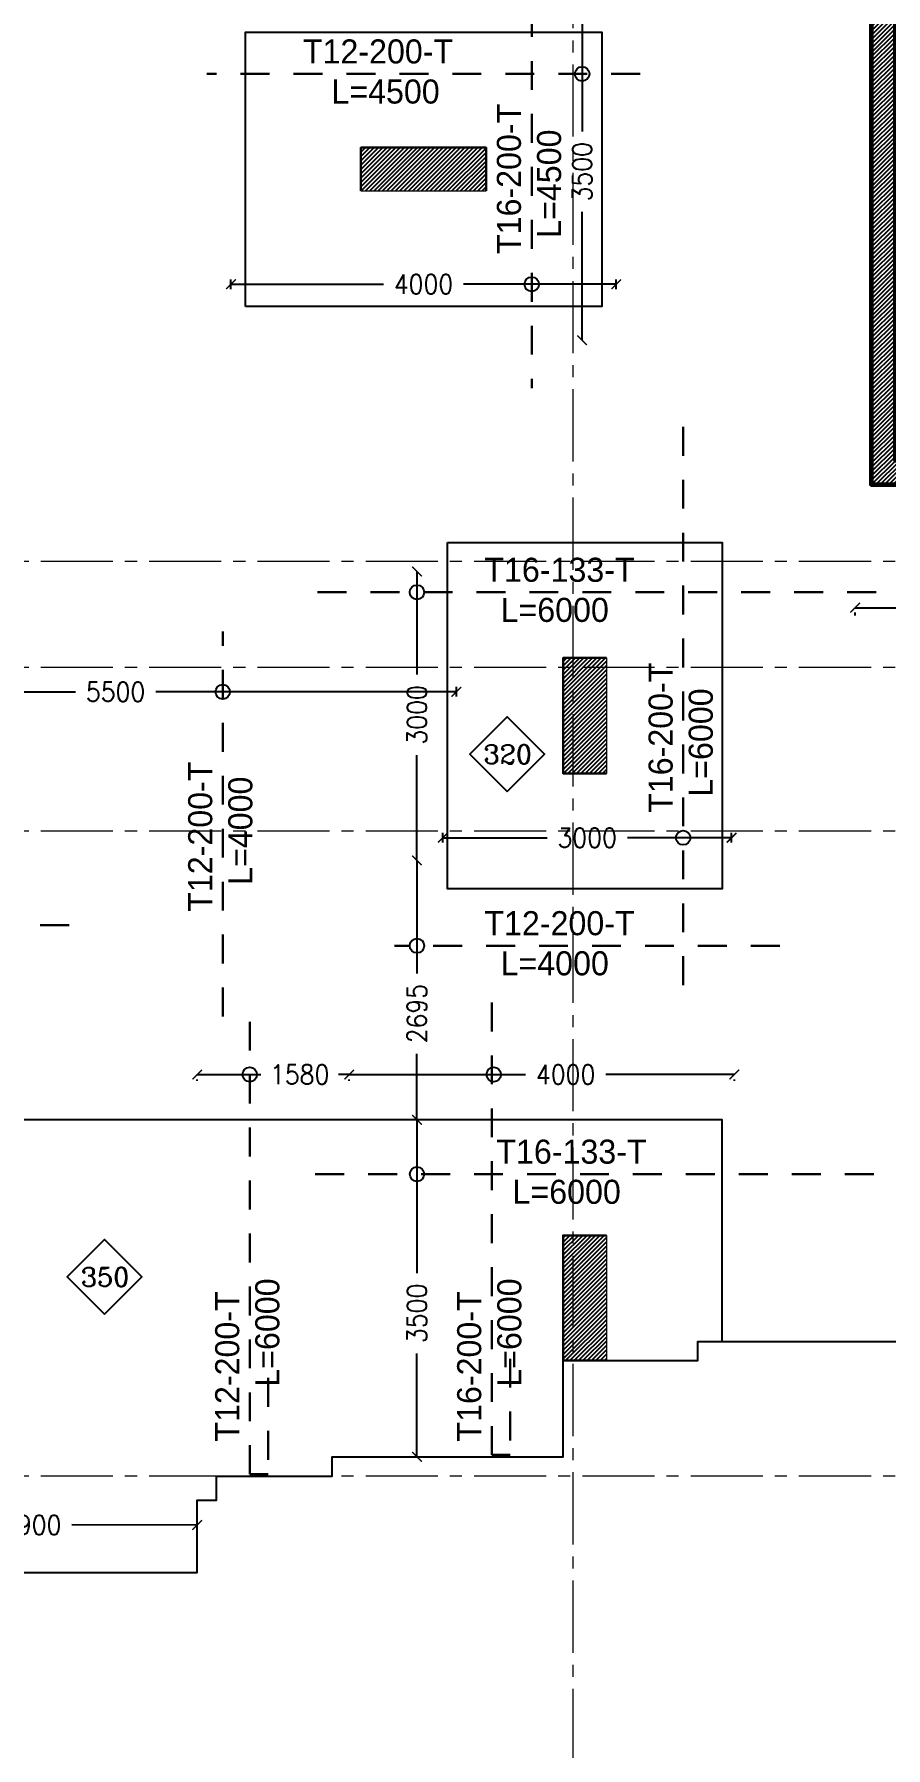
# Model space of a CAD drawing. Header units: millimetres. Extents: x -967280 to 3852, y 2833 to 1955156.
# Drawn here: x -718821 to -709979, y 884416 to 902215 of the extents above; entities that cross this region are included whole.
import ezdxf

# ---------------------------------------------------------------- set-up
doc = ezdxf.new("R2010")
doc.units = ezdxf.units.MM
doc.header["$LTSCALE"] = 1000
doc.header["$PDMODE"] = 35
doc.header["$PDSIZE"] = 25
for name, pattern in [('$0$DASHED2', [0.375, 0.25, -0.125]), ('B05-FIRST FLOOR PLAN$0$DLINE', [0.55, 0.3, -0.25]), ('Columns_Structural070816$0$CENTER2', [1.125, 0.75, -0.125, 0.125, -0.125])]:
    doc.linetypes.add(name, pattern=pattern)
for name, color, linetype in [('B05-FIRST FLOOR PLAN$0$STR_ROOF RFT$0$S-SYMB', 30, 'Continuous'), ('S - col hach', 1, 'Continuous'), ('S -Beams', 2, 'Continuous'), ('S-TEXT', 2, 'Continuous'), ('SLAB', 210, 'Continuous')]:
    doc.layers.add(name, color=color, linetype=linetype)
for name, color, linetype, lineweight in [('S - column', 6, 'Continuous', 60), ('ST-000-AXIS', 9, 'Columns_Structural070816$0$CENTER2', 9), ('ST-203-SLAB-TXT', 7, 'Continuous', 30), ('ST-206-SLAB-DIM', 1, 'Continuous', 20), ('ST-RFT-BOT', 2, '$0$DASHED2', 30), ('ST-RFT-TOP', 5, '$0$DASHED2', 30)]:
    doc.layers.add(name, color=color, linetype=linetype, lineweight=lineweight)
doc.styles.add('B05-FIRST FLOOR PLAN$0$XS-Roof RFT$0$T25-100', font='STENCIL.shx', dxfattribs={"height": 250})
doc.styles.add('ROMANC', font='romanc.shx')
doc.styles.add('TUNELNO', font='romans.shx', dxfattribs={"width": 0.9})
doc.dimstyles.new('Copy(2) of DSEC', dxfattribs={"dimtxt": 200, "dimasz": 100, "dimexe": 50, "dimexo": 80, "dimgap": 100, "dimtad": 1, "dimdec": 0, "dimrnd": 5, "dimzin": 0, "dimdsep": 46, "dimtxsty": 'TUNELNO', "dimblk": 'ARCHTICK', "dimcen": 0.09, "dimclrd": 1, "dimclre": 1, "dimclrt": 3, "dimadec": 0, "dimazin": 0, "dimtfac": 0.78125, "dimtdec": 0, "dimtix": 1, "dimtmove": 2, "dimatfit": 3, "dimldrblk": 'ARCHTICK', "dimfxl": 1, "dimtolj": 1, "dimtzin": 0, "dimarcsym": 0})

# ---------------------------------------------------------------- blocks, each defined once
blk = doc.blocks.new('str col from 1st to 3rd')
at = {"layer": 'S - col hach'}
h = blk.add_hatch(dxfattribs=at)
h.set_pattern_fill('ANSI31', color=3, scale=10)
h.set_pattern_definition([(45, (-254348.726, -1220652.032), (-22.4506403, 22.4506403), [])])
h.paths.add_polyline_path([(0, 3000), (0, -3000), (2600, -3000), (2600, -2750), (250, -2750), (250, 2750), (2600, 2750), (2600, 3000)])
h = blk.add_hatch(dxfattribs=at)
h.set_pattern_fill('ANSI31', color=2, scale=10)
h.set_pattern_definition([(45, (-274848.72, -1227052.032), (-22.4506403, 22.4506403), [])])
h.paths.add_polyline_path([(-4000, 50), (-4000, 500), (-5300, 500), (-5300, 50)])
h = blk.add_hatch(dxfattribs=at)
h.set_pattern_fill('ANSI31', color=2, scale=10)
h.set_pattern_definition([(45, (-567332.766, -1475289.637), (-22.4506403, 22.4506403), [])])
h.paths.add_polyline_path([(-2750, -4800), (-3200, -4800), (-3200, -6000), (-2750, -6000)])
h = blk.add_hatch(dxfattribs=at)
h.set_pattern_fill('ANSI31', color=2, scale=10)
h.set_pattern_definition([(45, (-254398.726, -1220652.032), (-22.4506403, 22.4506403), [])])
h.paths.add_polyline_path([(-2750, -12100), (-2750, -10800), (-3200, -10800), (-3200, -12100)])
at = {"layer": 'S - column', "color": 3}
blk.add_lwpolyline([(0, 3000), (0, -3000), (2600, -3000), (2600, -2750), (250, -2750), (250, 2750), (2600, 2750), (2600, 3000), (0, 3000)], dxfattribs=at)
at = {"layer": 'S - column', "lineweight": 15}
for points in [[(-5300, 50), (-4000, 50), (-4000, 500), (-5300, 500)], [(-3200, -6000), (-3200, -4800), (-2750, -4800), (-2750, -6000)], [(-3200, -12100), (-3200, -10800), (-2750, -10800), (-2750, -12100)]]:
    blk.add_lwpolyline(points, close=True, dxfattribs=at)
at = {"layer": 'ST-RFT-BOT', "color": 7, "linetype": 'Continuous', "ltscale": 30}
for points in [[(-4000, 50), (-4000, 500), (-5300, 500), (-5300, 50)], [(-2750, -4800), (-3200, -4800), (-3200, -6000), (-2750, -6000)], [(-2750, -10800), (-3200, -10800), (-3200, -12100), (-2750, -12100)]]:
    blk.add_lwpolyline(points, dxfattribs=at)
blk = doc.blocks.new('_ArchTick')
at = {"color": 0, "linetype": 'ByBlock', "const_width": 0.15}
blk.add_lwpolyline([(-0.5, -0.5), (0.5, 0.5)], dxfattribs=at)
blk = doc.blocks.new('*D941')
at = {"layer": 'Defpoints', "color": 0, "transparency": 16777216}
for p in [(-719941, 895515), (-714439, 895515), (-714439, 895385)]:
    blk.add_point(p, dxfattribs=at)
at = {"layer": 'ST-206-SLAB-DIM', "color": 1, "lineweight": -2, "transparency": 16777216}
for p, q in [((-719941, 895435), (-719941, 895335)), ((-719941, 895385), (-718394, 895385)), ((-714439, 895385), (-717560, 895385)), ((-714439, 895435), (-714439, 895335))]:
    blk.add_line(p, q, dxfattribs=at)
at = {"layer": 'ST-206-SLAB-DIM', "color": 1, "lineweight": -2, "transparency": 16777216, "xscale": 100, "yscale": 100, "zscale": 100, "rotation": 180}
blk.add_blockref('_ArchTick', (-719941, 895385), dxfattribs=at)
at = {"layer": 'ST-206-SLAB-DIM', "color": 1, "lineweight": -2, "transparency": 16777216, "xscale": 100, "yscale": 100, "zscale": 100}
blk.add_blockref('_ArchTick', (-714439, 895385), dxfattribs=at)
at = {"layer": 'ST-206-SLAB-DIM', "color": 3, "transparency": 16777216, "insert": (-717977, 895385), "char_height": 200, "attachment_point": 5, "style": 'TUNELNO'}
blk.add_mtext('\\A1;5500', dxfattribs=at)
blk = doc.blocks.new('*D955')
at = {"layer": 'Defpoints', "color": 0, "transparency": 16777216}
for p in [(-715551, 891425), (-711550, 891425), (-711550, 891409)]:
    blk.add_point(p, dxfattribs=at)
at = {"layer": 'ST-206-SLAB-DIM', "color": 1, "lineweight": -2, "transparency": 16777216}
for p, q in [((-715551, 891409), (-713720, 891409)), ((-711550, 891409), (-712886, 891409)), ((-715551, 891345), (-715551, 891359)), ((-711550, 891345), (-711550, 891359))]:
    blk.add_line(p, q, dxfattribs=at)
at = {"layer": 'ST-206-SLAB-DIM', "color": 1, "lineweight": -2, "transparency": 16777216, "xscale": 100, "yscale": 100, "zscale": 100, "rotation": 180}
blk.add_blockref('_ArchTick', (-715551, 891409), dxfattribs=at)
at = {"layer": 'ST-206-SLAB-DIM', "color": 1, "lineweight": -2, "transparency": 16777216, "xscale": 100, "yscale": 100, "zscale": 100}
blk.add_blockref('_ArchTick', (-711550, 891409), dxfattribs=at)
at = {"layer": 'ST-206-SLAB-DIM', "color": 3, "transparency": 16777216, "insert": (-713303, 891409), "char_height": 200, "attachment_point": 5, "style": 'TUNELNO'}
blk.add_mtext('\\A1;4000', dxfattribs=at)
blk = doc.blocks.new('*D961')
at = {"layer": 'Defpoints', "color": 0, "transparency": 16777216}
for p in [(-714579, 893739), (-711579, 893869), (-711579, 893739)]:
    blk.add_point(p, dxfattribs=at)
at = {"layer": 'ST-206-SLAB-DIM', "color": 1, "lineweight": -2, "transparency": 16777216}
for p, q in [((-714579, 893819), (-714579, 893919)), ((-711579, 893819), (-711579, 893919)), ((-714579, 893869), (-713496, 893869)), ((-711579, 893869), (-712662, 893869))]:
    blk.add_line(p, q, dxfattribs=at)
at = {"layer": 'ST-206-SLAB-DIM', "color": 1, "lineweight": -2, "transparency": 16777216, "xscale": 100, "yscale": 100, "zscale": 100, "rotation": 180}
blk.add_blockref('_ArchTick', (-714579, 893869), dxfattribs=at)
at = {"layer": 'ST-206-SLAB-DIM', "color": 1, "lineweight": -2, "transparency": 16777216, "xscale": 100, "yscale": 100, "zscale": 100}
blk.add_blockref('_ArchTick', (-711579, 893869), dxfattribs=at)
at = {"layer": 'ST-206-SLAB-DIM', "color": 3, "transparency": 16777216, "insert": (-713079, 893869), "char_height": 200, "attachment_point": 5, "style": 'TUNELNO'}
blk.add_mtext('\\A1;3000', dxfattribs=at)
blk = doc.blocks.new('*D965')
at = {"layer": 'Defpoints', "color": 0, "transparency": 16777216}
for p in [(-714817, 893634), (-714847, 890938), (-714817, 890938)]:
    blk.add_point(p, dxfattribs=at)
at = {"layer": 'ST-206-SLAB-DIM', "color": 1, "lineweight": -2, "transparency": 16777216}
for p, q in [((-714847, 893634), (-714847, 892460)), ((-714847, 890938), (-714847, 891625))]:
    blk.add_line(p, q, dxfattribs=at)
at = {"layer": 'ST-206-SLAB-DIM', "color": 1, "lineweight": -2, "transparency": 16777216, "xscale": 100, "yscale": 100, "zscale": 100}
for p, rotation in [((-714847, 893634), 90), ((-714847, 890938), 270)]:
    blk.add_blockref('_ArchTick', p, dxfattribs=dict(at, rotation=rotation))
at = {"layer": 'ST-206-SLAB-DIM', "color": 3, "transparency": 16777216, "insert": (-714847, 892042), "char_height": 200, "attachment_point": 5, "rotation": 90, "style": 'TUNELNO'}
blk.add_mtext('\\A1;2695', dxfattribs=at)
blk = doc.blocks.new('*D977')
at = {"layer": 'Defpoints', "color": 0, "transparency": 16777216}
for p in [(-713102, 902538), (-713132, 899037), (-713102, 899037)]:
    blk.add_point(p, dxfattribs=at)
at = {"layer": 'ST-206-SLAB-DIM', "color": 1, "lineweight": -2, "transparency": 16777216}
for p, q in [((-713132, 902538), (-713132, 901205)), ((-713132, 899037), (-713132, 900370))]:
    blk.add_line(p, q, dxfattribs=at)
at = {"layer": 'ST-206-SLAB-DIM', "color": 1, "lineweight": -2, "transparency": 16777216, "xscale": 100, "yscale": 100, "zscale": 100}
for p, rotation in [((-713132, 902538), 90), ((-713132, 899037), 270)]:
    blk.add_blockref('_ArchTick', p, dxfattribs=dict(at, rotation=rotation))
at = {"layer": 'ST-206-SLAB-DIM', "color": 3, "transparency": 16777216, "insert": (-713132, 900787), "char_height": 200, "attachment_point": 5, "rotation": 90, "style": 'TUNELNO'}
blk.add_mtext('\\A1;3500', dxfattribs=at)
blk = doc.blocks.new('*D978')
at = {"layer": 'Defpoints', "color": 0, "transparency": 16777216}
for p in [(-712778, 899619), (-716779, 899488), (-712778, 899488)]:
    blk.add_point(p, dxfattribs=at)
at = {"layer": 'ST-206-SLAB-DIM', "color": 1, "lineweight": -2, "transparency": 16777216}
for p, q in [((-716779, 899568), (-716779, 899669)), ((-716779, 899619), (-715196, 899619)), ((-712778, 899619), (-714362, 899619)), ((-712778, 899568), (-712778, 899669))]:
    blk.add_line(p, q, dxfattribs=at)
at = {"layer": 'ST-206-SLAB-DIM', "color": 1, "lineweight": -2, "transparency": 16777216, "xscale": 100, "yscale": 100, "zscale": 100, "rotation": 180}
blk.add_blockref('_ArchTick', (-716779, 899619), dxfattribs=at)
at = {"layer": 'ST-206-SLAB-DIM', "color": 1, "lineweight": -2, "transparency": 16777216, "xscale": 100, "yscale": 100, "zscale": 100}
blk.add_blockref('_ArchTick', (-712778, 899619), dxfattribs=at)
at = {"layer": 'ST-206-SLAB-DIM', "color": 3, "transparency": 16777216, "insert": (-714779, 899619), "char_height": 200, "attachment_point": 5, "style": 'TUNELNO'}
blk.add_mtext('\\A1;4000', dxfattribs=at)
blk = doc.blocks.new('*D982')
at = {"layer": 'Defpoints', "color": 0, "transparency": 16777216}
for p in [(-710296, 896258), (-706796, 896258), (-706796, 896258)]:
    blk.add_point(p, dxfattribs=at)
at = {"layer": 'ST-206-SLAB-DIM', "color": 1, "lineweight": -2, "transparency": 16777216}
for p, q in [((-710296, 896258), (-708963, 896258)), ((-710296, 896178), (-710296, 896208)), ((-706796, 896258), (-708129, 896258)), ((-706796, 896338), (-706796, 896308))]:
    blk.add_line(p, q, dxfattribs=at)
at = {"layer": 'ST-206-SLAB-DIM', "color": 1, "lineweight": -2, "transparency": 16777216, "xscale": 100, "yscale": 100, "zscale": 100, "rotation": 180}
blk.add_blockref('_ArchTick', (-710296, 896258), dxfattribs=at)
at = {"layer": 'ST-206-SLAB-DIM', "color": 1, "lineweight": -2, "transparency": 16777216, "xscale": 100, "yscale": 100, "zscale": 100}
blk.add_blockref('_ArchTick', (-706796, 896258), dxfattribs=at)
at = {"layer": 'ST-206-SLAB-DIM', "color": 3, "transparency": 16777216, "insert": (-708546, 896258), "char_height": 200, "attachment_point": 5, "style": 'TUNELNO'}
blk.add_mtext('\\A1;3500', dxfattribs=at)
blk = doc.blocks.new('*D967')
at = {"layer": 'Defpoints', "color": 0, "transparency": 16777216}
for p in [(-714817, 896635), (-714847, 893634), (-714817, 893634)]:
    blk.add_point(p, dxfattribs=at)
at = {"layer": 'ST-206-SLAB-DIM', "color": 1, "lineweight": -2, "transparency": 16777216}
for p, q in [((-714847, 896635), (-714847, 895563)), ((-714847, 893634), (-714847, 894728))]:
    blk.add_line(p, q, dxfattribs=at)
at = {"layer": 'ST-206-SLAB-DIM', "color": 1, "lineweight": -2, "transparency": 16777216, "xscale": 100, "yscale": 100, "zscale": 100}
for p, rotation in [((-714847, 896635), 90), ((-714847, 893634), 270)]:
    blk.add_blockref('_ArchTick', p, dxfattribs=dict(at, rotation=rotation))
at = {"layer": 'ST-206-SLAB-DIM', "color": 3, "transparency": 16777216, "insert": (-714847, 895145), "char_height": 200, "attachment_point": 5, "rotation": 90, "style": 'TUNELNO'}
blk.add_mtext('\\A1;3000', dxfattribs=at)
blk = doc.blocks.new('*D968')
at = {"layer": 'Defpoints', "color": 0, "transparency": 16777216}
for p in [(-714847, 890939), (-714817, 890939), (-714817, 887438)]:
    blk.add_point(p, dxfattribs=at)
at = {"layer": 'ST-206-SLAB-DIM', "color": 1, "lineweight": -2, "transparency": 16777216}
for p, q in [((-714847, 890939), (-714847, 889345)), ((-714847, 887438), (-714847, 888511))]:
    blk.add_line(p, q, dxfattribs=at)
at = {"layer": 'ST-206-SLAB-DIM', "color": 1, "lineweight": -2, "transparency": 16777216, "xscale": 100, "yscale": 100, "zscale": 100}
for p, rotation in [((-714847, 890939), 90), ((-714847, 887438), 270)]:
    blk.add_blockref('_ArchTick', p, dxfattribs=dict(at, rotation=rotation))
at = {"layer": 'ST-206-SLAB-DIM', "color": 3, "transparency": 16777216, "insert": (-714847, 888928), "char_height": 200, "attachment_point": 5, "rotation": 90, "style": 'TUNELNO'}
blk.add_mtext('\\A1;3500', dxfattribs=at)
blk = doc.blocks.new('*D972')
at = {"layer": 'Defpoints', "color": 0, "transparency": 16777216}
for p in [(-717129, 891425), (-715551, 891425), (-715551, 891409)]:
    blk.add_point(p, dxfattribs=at)
at = {"layer": 'ST-206-SLAB-DIM', "color": 1, "lineweight": -2, "transparency": 16777216}
for p, q in [((-717129, 891409), (-716469, 891409)), ((-715551, 891409), (-715661, 891409)), ((-717129, 891345), (-717129, 891359)), ((-715551, 891345), (-715551, 891359))]:
    blk.add_line(p, q, dxfattribs=at)
at = {"layer": 'ST-206-SLAB-DIM', "color": 1, "lineweight": -2, "transparency": 16777216, "xscale": 100, "yscale": 100, "zscale": 100, "rotation": 180}
blk.add_blockref('_ArchTick', (-717129, 891409), dxfattribs=at)
at = {"layer": 'ST-206-SLAB-DIM', "color": 1, "lineweight": -2, "transparency": 16777216, "xscale": 100, "yscale": 100, "zscale": 100}
blk.add_blockref('_ArchTick', (-715551, 891409), dxfattribs=at)
at = {"layer": 'ST-206-SLAB-DIM', "color": 3, "transparency": 16777216, "insert": (-716065, 891409), "char_height": 200, "attachment_point": 5, "style": 'TUNELNO'}
blk.add_mtext('\\A1;1580', dxfattribs=at)
blk = doc.blocks.new('*D973')
at = {"layer": 'Defpoints', "color": 0, "transparency": 16777216}
for p in [(-721029, 886599), (-717129, 886729), (-717129, 886596)]:
    blk.add_point(p, dxfattribs=at)
at = {"layer": 'ST-206-SLAB-DIM', "color": 1, "lineweight": -2, "transparency": 16777216}
for p, q in [((-721029, 886679), (-721029, 886782)), ((-717129, 886676), (-717129, 886779)), ((-721029, 886732), (-719265, 886731)), ((-717129, 886729), (-718430, 886730))]:
    blk.add_line(p, q, dxfattribs=at)
at = {"layer": 'ST-206-SLAB-DIM', "color": 1, "lineweight": -2, "transparency": 16777216, "xscale": 100, "yscale": 100, "zscale": 100}
for p, rotation in [((-721029, 886732), 179.9571786131548), ((-717129, 886729), 359.9571786131547)]:
    blk.add_blockref('_ArchTick', p, dxfattribs=dict(at, rotation=rotation))
at = {"layer": 'ST-206-SLAB-DIM', "color": 3, "transparency": 16777216, "insert": (-718848, 886730), "char_height": 200, "attachment_point": 5, "rotation": 359.9572, "style": 'TUNELNO'}
blk.add_mtext('\\A1;3900', dxfattribs=at)
blk = doc.blocks.new('AXES-00')
at = {"layer": 'ST-000-AXIS'}
for p, q in [((544498.9, 750979.6), (544498.9, 695813.8)), ((575723.2, 719939.7), (505674.3, 719939.7)), ((575723.2, 718839.7), (505674.3, 718839.7)), ((575723.2, 717139.7), (505674.3, 717139.7)), ((575723.2, 710439.7), (505674.3, 710439.7))]:
    blk.add_line(p, q, dxfattribs=at)

msp = doc.modelspace()

# ---------------------------------------------------------------- linework, layer by layer
at = {"layer": 'B05-FIRST FLOOR PLAN$0$STR_ROOF RFT$0$S-SYMB'}
for centre in [(-713131.5, 901802.9), (-713654.7, 899618.6), (-714846.8, 896418.3), (-716864, 895384.6), (-712082.2, 893869.1), (-714846.8, 892746.9), (-716583.6, 891409), (-714049.8, 891409), (-714846.7, 890374.3)]:
    msp.add_circle(centre, 75, dxfattribs=at)
at = {"layer": 'S -Beams'}
msp.add_lwpolyline([(-719828.8, 886237.4), (-717128.7, 886237.4), (-717128.7, 886987.4), (-716928.7, 886987.4), (-716928.7, 887237.4), (-715728.8, 887237.4), (-715728.7, 887437.4), (-713328.7, 887437.4), (-713328.7, 888437.4), (-711928.8, 888437.4), (-711928.8, 888637.4), (-709528.7, 888637.4)], dxfattribs=at)
at = {"layer": 'S-TEXT', "color": 7, "true_color": 0xffffff}
for points in [[(-713909.7, 894350.5), (-713522.6, 894737.6), (-713909.7, 895124.8), (-714296.9, 894737.6)], [(-718091.8, 888919.9), (-717704.7, 889307), (-718091.8, 889694.2), (-718479, 889307)]]:
    msp.add_lwpolyline(points, close=True, dxfattribs=at)
at = {"layer": 'SLAB', "color": 2, "linetype": 'Continuous', "ltscale": 30}
for points in [[(-716628.7, 899387.4), (-716628.7, 902237.4), (-712928.7, 902237.4), (-712928.7, 899387.4)], [(-714528.7, 896937.4), (-711678.7, 896937.4), (-711678.7, 893337.4), (-714528.7, 893337.4)], [(-721028.7, 886037.4), (-719828.8, 886037.4), (-719828.8, 886237.4), (-717128.7, 886237.4), (-717128.7, 886987.4), (-716928.7, 886987.4), (-716928.7, 887237.4), (-715728.8, 887237.4), (-715728.8, 887437.4), (-713328.7, 887437.4), (-713328.7, 888437.4), (-711928.8, 888437.4), (-711928.8, 888637.4), (-711678.7, 888637.4), (-711678.7, 890937.4), (-720728.7, 890937.4), (-720728.7, 888537.4), (-721028.7, 888537.4)]]:
    msp.add_lwpolyline(points, close=True, dxfattribs=at)
at = {"layer": 'ST-RFT-TOP', "linetype": 'B05-FIRST FLOOR PLAN$0$DLINE'}
for points in [[(-713654.7, 903037.4), (-713654.7, 898537.4)], [(-712528.7, 901802.9), (-717028.7, 901802.9)], [(-712082.2, 898137.4), (-712082.2, 892137.4)], [(-710078.8, 896418.3), (-716078.8, 896418.3)], [(-716864, 892012.4), (-716864, 896012.4)], [(-720958.7, 892560.7), (-720958.7, 892960.7), (-718358.7, 892960.7)], [(-711078.7, 892746.9), (-715078.7, 892746.9)], [(-713880.5, 888457.4), (-713880.5, 887457.4), (-714070.5, 887457.4), (-714070.5, 892267.4)], [(-716393.6, 888257.4), (-716393.6, 887257.4), (-716583.6, 887257.4), (-716583.6, 892067.4)], [(-710103.7, 890373.4), (-716103.7, 890373.4)]]:
    msp.add_lwpolyline(points, dxfattribs=at)

# ---------------------------------------------------------------- block references
at = {"layer": 'S -Beams'}
msp.add_blockref('AXES-00', (-1257727.6, 176797.6), dxfattribs=at)
at = {"layer": 'ST-RFT-BOT', "color": 3, "linetype": 'Continuous'}
msp.add_blockref('str col from 1st to 3rd', (-710128.7, 900537.4), dxfattribs=at)

# ---------------------------------------------------------------- texts
at = {"layer": 'S-TEXT', "color": 3, "char_height": 196, "attachment_point": 1, "style": 'ROMANC'}
for s, insert in [('320', (-714156.2, 894833.7)), ('350', (-718338.3, 889403.1))]:
    msp.add_mtext_dynamic_manual_height_columns(s, width=592857.868, gutter_width=980, heights=[-196], dxfattribs=dict(at, insert=insert))
at = {"layer": 'ST-203-SLAB-TXT', "style": 'B05-FIRST FLOOR PLAN$0$XS-Roof RFT$0$T25-100'}
for s, p in [('T12-200-T', (-716031.9, 901912.1)), ('L=4500', (-715735.6, 901495.5)), ('T16-133-T', (-714147, 896527.6)), ('L=6000', (-713978.9, 896110.9)), ('T12-200-T', (-714147, 892856.1)), ('L=4000', (-713978.9, 892439.5)), ('T16-133-T', (-714022.7, 890482.7)), ('L=6000', (-713854.6, 890066))]:
    msp.add_text(s, height=250, dxfattribs=at).set_placement(p)
for s, p in [('T16-200-T', (-713766.9, 899932.7)), ('L=4500', (-713350.2, 900100.8)), ('T16-200-T', (-712191.5, 894127.4)), ('L=6000', (-711774.8, 894295.5)), ('T12-200-T', (-716973.2, 893099.5)), ('L=4000', (-716556.6, 893378.9)), ('L=6000', (-716276.2, 888166.2)), ('L=6000', (-713763.1, 888166.2)), ('T12-200-T', (-716692.8, 887596.2)), ('T16-200-T', (-714179.7, 887596.2))]:
    msp.add_text(s, height=250, rotation=90, dxfattribs=at).set_placement(p)

# ---------------------------------------------------------------- dimensions: what is measured, and where the dimension line sits
at = {"layer": 'ST-206-SLAB-DIM'}
for base, p1, p2, angle, picture, middle in [((-713131.6, 899036.9), (-713101.6, 902537.8), (-713101.6, 899036.9), 270, '*D977', (-713131.6, 900787.4)), ((-712778.2, 899618.6), (-716779.1, 899488), (-712778.2, 899488), 0, '*D978', (-714778.7, 899618.6)), ((-714846.8, 893634.4), (-714816.8, 896635.3), (-714816.8, 893634.4), 270, '*D967', (-714846.8, 895145.4)), ((-714438.7, 895384.6), (-719940.7, 895515.2), (-714438.7, 895515.2), 360, '*D941', (-717976.7, 895384.6)), ((-711578.7, 893869.1), (-714578.7, 893738.5), (-711578.7, 893738.5), 0, '*D961', (-713078.8, 893869.1)), ((-714846.8, 890938.3), (-714816.8, 893634.4), (-714816.8, 890938.3), 270, '*D965', (-714846.8, 892042.5)), ((-715550.9, 891409), (-717128.7, 891425.3), (-715550.9, 891425.3), 360, '*D972', (-716064.8, 891409)), ((-711550.1, 891409), (-715550.9, 891425.3), (-711550.1, 891425.3), 0, '*D955', (-713303, 891409)), ((-714846.8, 890939.2), (-714816.8, 887438.3), (-714816.8, 890939.2), 90, '*D968', (-714846.8, 888928.2)), ((-717128.6, 886729.2), (-721028.7, 886598.9), (-717128.7, 886596), 359.95718, '*D973', (-718847.5, 886730.4))]:
    dim = msp.add_linear_dim(base=base, p1=p1, p2=p2, angle=angle, dimstyle='Copy(2) of DSEC', dxfattribs=at)
    dim.commit()
    dim.dimension.update_dxf_attribs({"geometry": picture, "text_midpoint": middle, "dimtype": 161})
dim = msp.add_linear_dim(base=(-706796.2, 896258), p1=(-710296.2, 896258.1), p2=(-706796.2, 896258), dimstyle='Copy(2) of DSEC', dxfattribs=at)
dim.commit()
dim.dimension.update_dxf_attribs({"geometry": '*D982', "text_midpoint": (-708546.2, 896258), "dimtype": 160})

doc.saveas('drawing.dxf')
